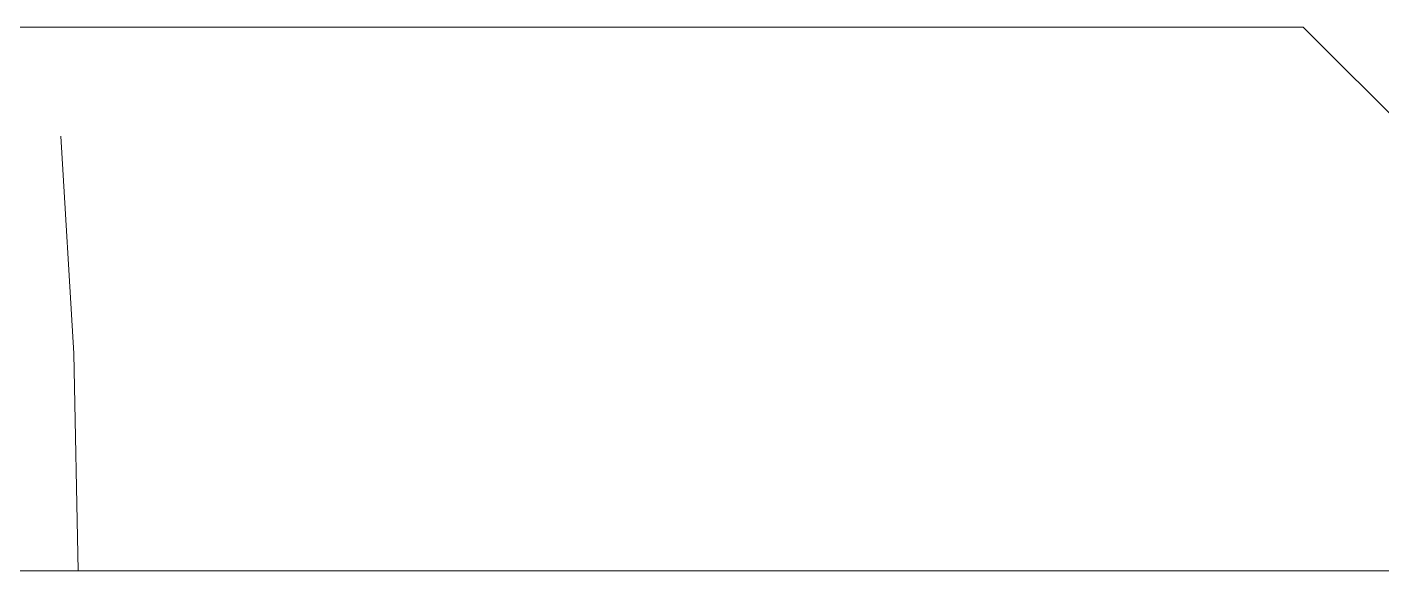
# Model space of a CAD drawing. Header units: millimetres. Extents: x -177800 to -26107, y -132450 to -18386.
# Drawn here: x -164760.059 to -164755.082, y -129242.373 to -129240.373 of the extents above; entities that cross this region are included whole.
import ezdxf

# ---------------------------------------------------------------- set-up
doc = ezdxf.new("R2010")
doc.units = ezdxf.units.MM
doc.layers.add('0-1', color=7, linetype='Continuous', lineweight=5)
doc.layers.add('A-_GENM----_M', color=6, linetype='Continuous', lineweight=9, true_color=0xff00ff)

# ---------------------------------------------------------------- blocks, each defined once
blk = doc.blocks.new('IDA - Toilet Partition - Corner - 950Lx700Width-4428229-BLK 2 UPPER ROOF PLAN')
at = {"layer": 'A-_GENM----_M'}
for p, q in [((900, -3), (900, -1784)), ((898, -1769), (900, -1767)), ((898, -1784), (898, -1769))]:
    blk.add_line(p, q, dxfattribs=at)
at = {"layer": 'A-_GENM----_M', "flags": 128}
blk.add_lwpolyline([(900, -1773.5), (899.2002, -1773.516), (898.4017, -1773.564)], dxfattribs=at)
blk = doc.blocks.new('IDA - Toilet Partition - Corner - 950Lx700Width-V17-BLK 2 UPPER ROOF PLAN')
at = {"layer": 'A-_GENM----_M', "flags": 128}
blk.add_lwpolyline([(0, -1773.5), (-0.7998, -1773.516), (-1.5983, -1773.564)], dxfattribs=at)
blk = doc.blocks.new('1599_DB_A_BLK3_1STGD_R21_rvt-1-BLK 2 UPPER ROOF PLAN')
at = {"layer": 'A-_GENM----_M', "rotation": 269.9999999999992}
for name, p in [('IDA - Toilet Partition - Corner - 950Lx700Width-4428229-BLK 2 UPPER ROOF PLAN', (-162986.3719, -128342.3735)), ('IDA - Toilet Partition - Corner - 950Lx700Width-V17-BLK 2 UPPER ROOF PLAN', (-162986.3719, -129242.3735))]:
    blk.add_blockref(name, p, dxfattribs=at)

msp = doc.modelspace()

# ---------------------------------------------------------------- block references
at = {"layer": '0-1'}
msp.add_blockref('1599_DB_A_BLK3_1STGD_R21_rvt-1-BLK 2 UPPER ROOF PLAN', (0, 0), dxfattribs=at)

doc.saveas('drawing.dxf')
